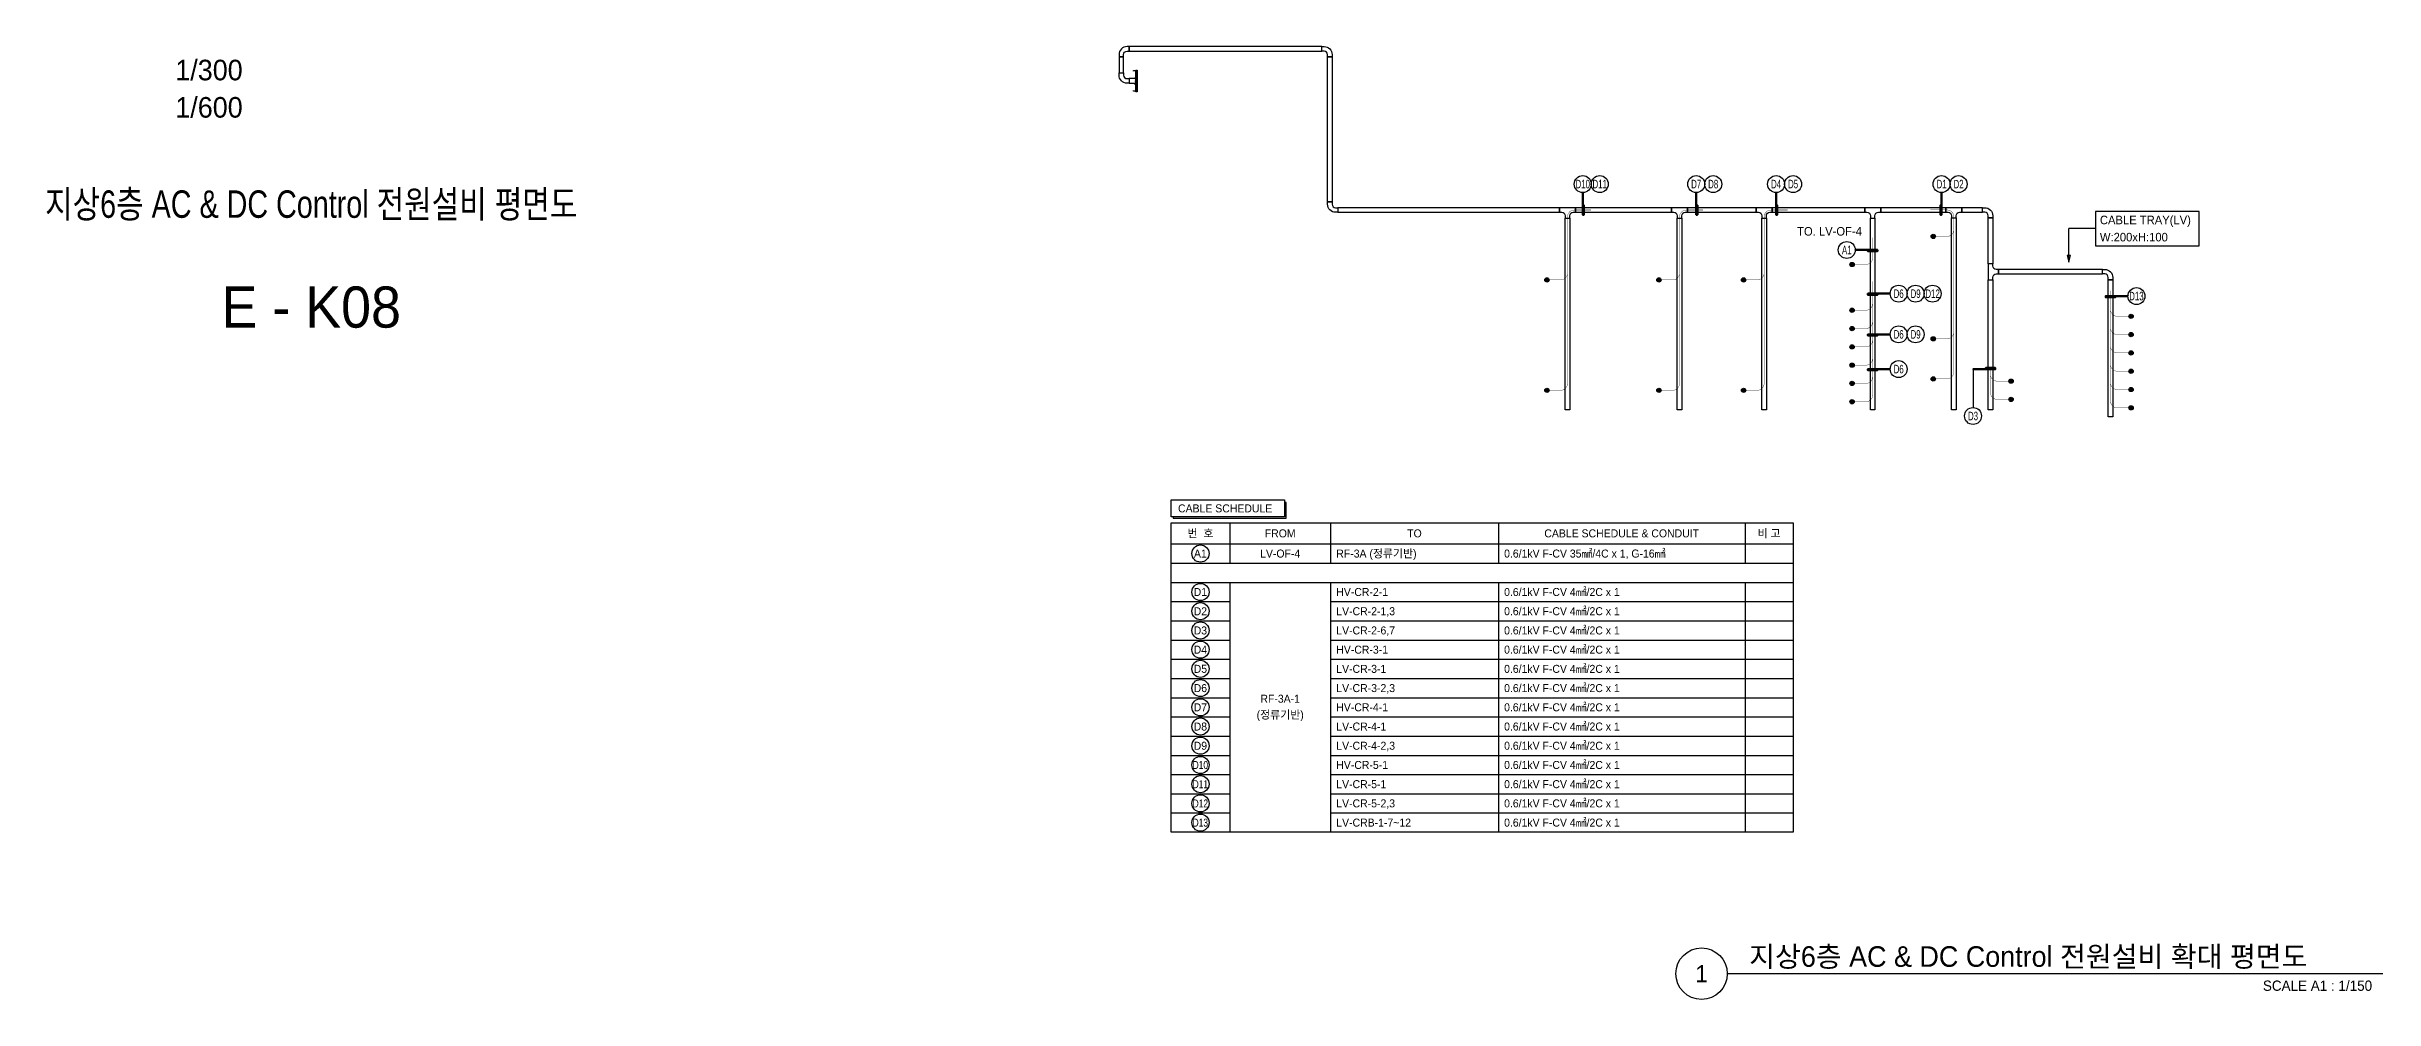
# Model space of a CAD drawing. Header units: millimetres. Extents: x 51585 to 374593, y 4425 to 1197630.
# Drawn here: x 221674 to 323495, y 1073625 to 1115275 of the extents above; entities that cross this region are included whole.
import ezdxf
from ezdxf.enums import TextEntityAlignment as Align

# ---------------------------------------------------------------- set-up
doc = ezdxf.new("R2010")
doc.units = ezdxf.units.MM
doc.header["$LTSCALE"] = 50
for name, color, linetype in [('-----26 Electrical Cable Tray_CONT', 3, 'Continuous'), ('-----29 Indicator', 1, 'Continuous'), ('-----30 Text', 2, 'Continuous'), ('-----41 Drawing Title', 2, 'Continuous'), ('-----42 Drawing Number', 2, 'Continuous'), ('-----43 Drawing Scale', 3, 'Continuous'), ('AC CONTROL CABLE', 4, 'Continuous'), ('DC CONTROL CABLE', 1, 'Continuous')]:
    doc.layers.add(name, color=color, linetype=linetype)
doc.styles.add('ELEC', font='')
doc.styles.add('X-PLAN$0$ELEC', font='malgun.ttf')
doc.styles.add('돋움', font='')
doc.styles.get('ELEC').set_extended_font_data('Dotum')
doc.styles.get('돋움').set_extended_font_data('Dotum')

msp = doc.modelspace()

# ---------------------------------------------------------------- hatches: boundary and pattern name
at = {"layer": 'AC CONTROL CABLE', "linetype": 'Continuous'}
h = msp.add_hatch(color=256, dxfattribs=at)
edge = h.paths.add_edge_path()
edge.add_arc((300649, 1105750), 93.6, 180, 540, ccw=False)
at = {"layer": 'DC CONTROL CABLE', "linetype": 'Continuous'}
h = msp.add_hatch(color=256, dxfattribs=at)
edge = h.paths.add_edge_path()
edge.add_arc((304199, 1106975), 93.6, 0, 360)
h = msp.add_hatch(color=256, dxfattribs=at)
edge = h.paths.add_edge_path()
edge.add_arc((287300, 1105075), 93.6, 0, 360)
h = msp.add_hatch(color=256, dxfattribs=at)
edge = h.paths.add_edge_path()
edge.add_arc((292200, 1105075), 93.6, 0, 360)
h = msp.add_hatch(color=256, dxfattribs=at)
edge = h.paths.add_edge_path()
edge.add_arc((295900, 1105075), 93.6, 0, 360)
h = msp.add_hatch(color=256, dxfattribs=at)
edge = h.paths.add_edge_path()
edge.add_arc((300649, 1103750), 93.6, 0, 360)
h = msp.add_hatch(color=256, dxfattribs=at)
edge = h.paths.add_edge_path()
edge.add_arc((300649, 1102950), 93.6, 0, 360)
h = msp.add_hatch(color=256, dxfattribs=at)
edge = h.paths.add_edge_path()
edge.add_arc((312850, 1103485), 93.6, 0, 360)
h = msp.add_hatch(color=256, dxfattribs=at)
edge = h.paths.add_edge_path()
edge.add_arc((312850, 1102685), 93.6, 0, 360)
h = msp.add_hatch(color=256, dxfattribs=at)
edge = h.paths.add_edge_path()
edge.add_arc((300649, 1102150), 93.6, 0, 360)
h = msp.add_hatch(color=256, dxfattribs=at)
edge = h.paths.add_edge_path()
edge.add_arc((304199, 1102500), 93.6, 0, 360)
h = msp.add_hatch(color=256, dxfattribs=at)
edge = h.paths.add_edge_path()
edge.add_arc((312850, 1101885), 93.6, 0, 360)
h = msp.add_hatch(color=256, dxfattribs=at)
edge = h.paths.add_edge_path()
edge.add_arc((300649, 1101350), 93.6, 0, 360)
h = msp.add_hatch(color=256, dxfattribs=at)
edge = h.paths.add_edge_path()
edge.add_arc((304199, 1100750), 93.6, 0, 360)
h = msp.add_hatch(color=256, dxfattribs=at)
edge = h.paths.add_edge_path()
edge.add_arc((307600, 1100650), 93.6, 0, 360)
h = msp.add_hatch(color=256, dxfattribs=at)
edge = h.paths.add_edge_path()
edge.add_arc((312850, 1101085), 93.6, 0, 360)
h = msp.add_hatch(color=256, dxfattribs=at)
edge = h.paths.add_edge_path()
edge.add_arc((287299, 1100250), 93.6, 0, 360)
h = msp.add_hatch(color=256, dxfattribs=at)
edge = h.paths.add_edge_path()
edge.add_arc((292199, 1100250), 93.6, 0, 360)
h = msp.add_hatch(color=256, dxfattribs=at)
edge = h.paths.add_edge_path()
edge.add_arc((295899, 1100250), 93.6, 0, 360)
h = msp.add_hatch(color=256, dxfattribs=at)
edge = h.paths.add_edge_path()
edge.add_arc((300649, 1100550), 93.6, 0, 360)
h = msp.add_hatch(color=256, dxfattribs=at)
edge = h.paths.add_edge_path()
edge.add_arc((300649, 1099750), 93.6, 0, 360)
h = msp.add_hatch(color=256, dxfattribs=at)
edge = h.paths.add_edge_path()
edge.add_arc((307600, 1099850), 93.6, 0, 360)
h = msp.add_hatch(color=256, dxfattribs=at)
edge = h.paths.add_edge_path()
edge.add_arc((312850, 1100285), 93.6, 0, 360)
h = msp.add_hatch(color=256, dxfattribs=at)
edge = h.paths.add_edge_path()
edge.add_arc((312850, 1099485), 93.6, 0, 360)

# ---------------------------------------------------------------- linework, layer by layer
at = {"layer": '-----26 Electrical Cable Tray_CONT', "elevation": 0}
for points in [[(268784, 1114925, -0.4142136), (268934, 1115075), (269034, 1115075), (269034, 1115275), (268934, 1115275, 0.4142136), (268584, 1114925), (268584, 1114825), (268784, 1114825)], [(277705, 1114925, 0.4142136), (277555, 1115075), (277455, 1115075), (277455, 1115275), (277555, 1115275, -0.4142136), (277905, 1114925), (277905, 1114825), (277705, 1114825)], [(268784, 1114025, 0.4142136), (268934, 1113875), (269034, 1113875), (269034, 1113675), (268934, 1113675, -0.4142136), (268584, 1114025), (268584, 1114125), (268784, 1114125)], [(277905, 1108382, 0.4142136), (278055, 1108232), (278155, 1108232), (278155, 1108032), (278055, 1108032, -0.4142136), (277705, 1108382), (277705, 1108482), (277905, 1108482)], [(288549, 1108032), (288549, 1108232), (287849, 1108232), (287849, 1108032), (287949, 1108032, -0.4142136), (288099, 1107882), (288099, 1107782), (288299, 1107782), (288299, 1107882, -0.4142136), (288449, 1108032)], [(293449, 1108032), (293449, 1108232), (292749, 1108232), (292749, 1108032), (292849, 1108032, -0.4142136), (292999, 1107882), (292999, 1107782), (293199, 1107782), (293199, 1107882, -0.4142136), (293349, 1108032)], [(297149, 1108032), (297149, 1108232), (296449, 1108232), (296449, 1108032), (296549, 1108032, -0.4142136), (296699, 1107882), (296699, 1107782), (296899, 1107782), (296899, 1107882, -0.4142136), (297049, 1108032)], [(301899, 1108032), (301899, 1108232), (301199, 1108232), (301199, 1108032), (301299, 1108032, -0.4142136), (301449, 1107882), (301449, 1107782), (301649, 1107782), (301649, 1107882, -0.4142136), (301799, 1108032)], [(305449, 1108033), (305449, 1108233), (304749, 1108233), (304749, 1108033), (304849, 1108033, -0.4142136), (304999, 1107883), (304999, 1107783), (305199, 1107783), (305199, 1107883, -0.4142136), (305349, 1108033)], [(306600, 1107883, 0.4142136), (306450, 1108033), (306350, 1108033), (306350, 1108233), (306450, 1108233, -0.4142136), (306800, 1107883), (306800, 1107783), (306600, 1107783)], [(306800, 1105785), (306600, 1105785), (306600, 1105085), (306800, 1105085), (306800, 1105185, -0.4142136), (306950, 1105335), (307050, 1105335), (307050, 1105535), (306950, 1105535, -0.4142136), (306800, 1105685)], [(311850, 1105185, 0.4142136), (311700, 1105335), (311600, 1105335), (311600, 1105535), (311700, 1105535, -0.4142136), (312050, 1105185), (312050, 1105085), (311850, 1105085)]]:
    msp.add_lwpolyline(points, format="xyb", close=True, dxfattribs=at)
for points in [[(277455, 1115075), (277455, 1115275), (269034, 1115275), (269034, 1115075)], [(268784, 1114825), (268584, 1114825), (268584, 1114125), (268784, 1114125)], [(277705, 1114825), (277905, 1114825), (277905, 1108482), (277705, 1108482)], [(269322, 1113675), (269322, 1113875), (269034, 1113875), (269034, 1113675)], [(287849, 1108032), (287849, 1108232), (278155, 1108232), (278155, 1108032)], [(292749, 1108032), (292749, 1108232), (288549, 1108232), (288549, 1108032)], [(296449, 1108032), (296449, 1108232), (293449, 1108232), (293449, 1108032)], [(301198, 1108032), (301198, 1108232), (297149, 1108232), (297149, 1108032)], [(304749, 1108032), (304749, 1108232), (301899, 1108232), (301899, 1108032)], [(306350, 1108033), (306350, 1108233), (305449, 1108233), (305449, 1108033)], [(288299, 1099402), (288099, 1099402), (288099, 1107782), (288299, 1107782)], [(293199, 1099402), (292999, 1099402), (292999, 1107782), (293199, 1107782)], [(296899, 1099402), (296699, 1099402), (296699, 1107782), (296899, 1107782)], [(301649, 1099402), (301449, 1099402), (301449, 1107782), (301649, 1107782)], [(305199, 1099403), (304999, 1099403), (304999, 1107783), (305199, 1107783)], [(306800, 1105785), (306600, 1105785), (306600, 1107783), (306800, 1107783)], [(306800, 1099403), (306600, 1099403), (306600, 1105085), (306800, 1105085)], [(311600, 1105335), (311600, 1105535), (307050, 1105535), (307050, 1105335)], [(312050, 1099085), (311850, 1099085), (311850, 1105085), (312050, 1105085)]]:
    msp.add_lwpolyline(points, close=True, dxfattribs=at)
at = {"layer": '-----29 Indicator', "color": 1}
for p, q in [((310132, 1105850), (310132, 1107321)), ((310207, 1106150), (310057, 1106150)), ((310057, 1106150), (310132, 1105850)), ((310132, 1105850), (310207, 1106150))]:
    msp.add_line(p, q, dxfattribs=at)
at = {"layer": '-----29 Indicator'}
for p, q in [((311299, 1107321), (310132, 1107321)), ((305937, 1101174), (305937, 1099499))]:
    msp.add_line(p, q, dxfattribs=at)
at = {"layer": '-----29 Indicator', "lineweight": 100, "elevation": 0}
for points in [[(288866, 1108895), (288866, 1108895), (288866, 1107924), (288919, 1107924), (288919, 1108339), (288830, 1108339)], [(293829, 1108895), (293829, 1108895), (293829, 1107924), (293883, 1107924), (293883, 1108339), (293794, 1108339)], [(297323, 1108895), (297323, 1108895), (297323, 1107924), (297376, 1107924), (297376, 1108339), (297287, 1108339)], [(304562, 1108895), (304562, 1108895), (304562, 1107924), (304508, 1107924), (304508, 1108339), (304597, 1108339)], [(300787, 1106384), (300787, 1106384), (301757, 1106384), (301757, 1106331), (301342, 1106331), (301342, 1106420)], [(302312, 1104475), (302312, 1104475), (301342, 1104475), (301342, 1104421), (301757, 1104421), (301757, 1104510)], [(312713, 1104369), (312713, 1104369), (311742, 1104369), (311742, 1104316), (312158, 1104316), (312158, 1104405)], [(302312, 1102697), (302312, 1102697), (301342, 1102697), (301342, 1102643), (301757, 1102643), (301757, 1102732)], [(302312, 1101178), (302312, 1101178), (301342, 1101178), (301342, 1101125), (301757, 1101125), (301757, 1101214)], [(305937, 1101174), (305937, 1101174), (306908, 1101174), (306908, 1101228), (306492, 1101228), (306492, 1101139)]]:
    msp.add_lwpolyline(points, dxfattribs=at)
at = {"layer": '-----29 Indicator', "color": 1, "elevation": 0}
msp.add_lwpolyline([(311299, 1108071), (311299, 1106571), (315836, 1106571), (315836, 1108071)], close=True, dxfattribs=at)
at = {"layer": '-----29 Indicator'}
for centre in [(288866, 1109266, 0), (289609, 1109266, 0), (293829, 1109266, 0), (294572, 1109266, 0), (297323, 1109266, 0), (298066, 1109266, 0), (304562, 1109266, 0), (305304, 1109266, 0), (300415, 1106384, 0), (302684, 1104475, 0), (303426, 1104475, 0), (304169, 1104475, 0), (313084, 1104369, 0), (302684, 1102697, 0), (303426, 1102697, 0), (302684, 1101178, 0), (305937, 1099128)]:
    msp.add_circle(centre, 371, dxfattribs=at)
at = {"layer": '-----41 Drawing Title', "color": 7}
msp.add_line((324236, 1074750), (295189, 1074750), dxfattribs=at)
msp.add_circle((294064, 1074750), 1125, dxfattribs=at)
at = {"color": 0, "elevation": 0}
for points in [[(269222, 1114200), (269222, 1114225), (269322, 1114225), (269322, 1113325), (269222, 1113325), (269222, 1113350)], [(269322, 1114250), (269372, 1114250), (269372, 1113300), (269322, 1113300), (269322, 1114250)]]:
    msp.add_lwpolyline(points, dxfattribs=at)
at = {"layer": 'AC CONTROL CABLE', "linetype": 'Continuous', "const_width": 15, "elevation": 0}
msp.add_lwpolyline([(300649, 1105750), (301249, 1105750, 0.4142136), (301549, 1106050), (301549, 1106919)], format="xyb", dxfattribs=at)
at = {"layer": 'AC CONTROL CABLE', "linetype": 'Continuous', "elevation": 0}
msp.add_lwpolyline([(301549, 1107369, 0, 202, 0), (301549, 1106919, 0, 0, 0), (301549, 1106325, 0, 0, 0)], format="xyseb", dxfattribs=at)
at = {"layer": 'AC CONTROL CABLE', "linetype": 'Continuous'}
msp.add_circle((300649, 1105750, 0), 93.8, dxfattribs=at)
at = {"layer": 'DC CONTROL CABLE', "linetype": 'Continuous', "const_width": 15, "elevation": 0}
for points in [[(287299, 1100250), (287899, 1100250, 0.4142136), (288199, 1100550), (288199, 1107832, -0.4142136), (288499, 1108132), (289232, 1108132)], [(292199, 1100250), (292799, 1100250, 0.4142136), (293099, 1100550), (293099, 1107832, -0.4142136), (293399, 1108132), (294132, 1108132)], [(295899, 1100250), (296499, 1100250, 0.4142136), (296799, 1100550), (296799, 1107832, -0.4142136), (297099, 1108132), (297832, 1108132)], [(304199, 1100750), (304799, 1100750, 0.4142136), (305099, 1101050), (305099, 1107833, 0.4142136), (304799, 1108133), (304067, 1108133)], [(304199, 1106975), (304799, 1106975, 0.4142136), (305099, 1107275), (305099, 1107275)], [(287300, 1105075), (287900, 1105075, 0.4142136), (288200, 1105375), (288200, 1105375)], [(292200, 1105075), (292800, 1105075, 0.4142136), (293100, 1105375), (293100, 1105375)], [(295900, 1105075), (296500, 1105075, 0.4142136), (296800, 1105375), (296800, 1105375)], [(300649, 1099750), (301249, 1099750, 0.4142136), (301549, 1100050), (301549, 1105018)], [(300649, 1103750), (301249, 1103750, 0.4142136), (301549, 1104050), (301549, 1104050)], [(312850, 1099485), (312250, 1099485, -0.4142136), (311950, 1099785), (311950, 1104608)], [(312850, 1103485), (312250, 1103485, -0.4142136), (311950, 1103785), (311950, 1103785)], [(300649, 1102950), (301249, 1102950, 0.4142136), (301549, 1103250), (301549, 1103250)], [(312850, 1102685), (312250, 1102685, -0.4142136), (311950, 1102985), (311950, 1102985)], [(300649, 1102150), (301249, 1102150, 0.4142136), (301549, 1102450), (301549, 1102450)], [(312850, 1101885), (312250, 1101885, -0.4142136), (311950, 1102185), (311950, 1102185)], [(300649, 1101350), (301249, 1101350, 0.4142136), (301549, 1101650), (301549, 1101650)], [(300649, 1100550), (301249, 1100550, 0.4142136), (301549, 1100850), (301549, 1100850)], [(307600, 1099850), (307000, 1099850, -0.4142136), (306700, 1100150), (306700, 1101265)], [(307600, 1100650), (307000, 1100650, -0.4142136), (306700, 1100950), (306700, 1100950)], [(312850, 1101085), (312250, 1101085, -0.4142136), (311950, 1101385), (311950, 1101385)], [(312850, 1100285), (312250, 1100285, -0.4142136), (311950, 1100585), (311950, 1100585)]]:
    msp.add_lwpolyline(points, format="xyb", dxfattribs=at)
at = {"layer": 'DC CONTROL CABLE', "linetype": 'Continuous', "elevation": 0}
for points in [[(289532, 1108132, 0, 135, 0), (289232, 1108132, 0, 0, 0), (289098, 1108132, 0, 0, 0)], [(294432, 1108132, 0, 135, 0), (294132, 1108132, 0, 0, 0), (293998, 1108132, 0, 0, 0)], [(298132, 1108132, 0, 135, 0), (297832, 1108132, 0, 0, 0), (297698, 1108132, 0, 0, 0)], [(303767, 1108133, 0, 135, 0), (304067, 1108133, 0, 0, 0), (304201, 1108133, 0, 0, 0)], [(301549, 1105318, 0, 135, 0), (301549, 1105018, 0, 0, 0), (301549, 1104883, 0, 0, 0)], [(311950, 1104908, 0, 135, 0), (311950, 1104608, 0, 0, 0), (311950, 1104474, 0, 0, 0)], [(306700, 1101565, 0, 135, 0), (306700, 1101265, 0, 0, 0), (306700, 1101131, 0, 0, 0)]]:
    msp.add_lwpolyline(points, format="xyseb", dxfattribs=at)
at = {"layer": 'DC CONTROL CABLE', "linetype": 'Continuous', "const_width": 15}
msp.add_lwpolyline([(304199, 1102500), (304799, 1102500, 0.4142136), (305099, 1102800), (305099, 1102800)], format="xyb", dxfattribs=at)
at = {"layer": 'DC CONTROL CABLE', "linetype": 'Continuous'}
for centre in [(304199, 1106975, 0), (287300, 1105075, 0), (292200, 1105075, 0), (295900, 1105075, 0), (300649, 1103750, 0), (300649, 1102950, 0), (312850, 1103485), (312850, 1102685), (300649, 1102150, 0), (304199, 1102500), (312850, 1101885, 0), (300649, 1101350, 0), (304199, 1100750), (307600, 1100650), (312850, 1101085, 0), (287299, 1100250, 0), (292199, 1100250, 0), (295899, 1100250, 0), (300649, 1100550, 0), (300649, 1099750, 0), (307600, 1099850), (312850, 1100285, 0), (312850, 1099485, 0)]:
    msp.add_circle(centre, 93.8, dxfattribs=at)

# ---------------------------------------------------------------- texts
at = {"layer": '-----26 Electrical Cable Tray_CONT', "style": 'ELEC'}
for s, p in [('CABLE TRAY(LV)', (311487, 1107696, 0)), ('W:200xH:100', (311487, 1106946, 0))]:
    msp.add_text(s, height=375, dxfattribs=at).set_placement(p, align=Align.MIDDLE_LEFT)
at = {"layer": '-----30 Text', "linetype": 'Continuous', "style": 'ELEC', "width": 0.7}
for s, p in [('D10', (288866, 1109266, 0)), ('D11', (289609, 1109266, 0)), ('D7', (293829, 1109266, 0)), ('D8', (294572, 1109266, 0)), ('D4', (297323, 1109266, 0)), ('D5', (298066, 1109266, 0)), ('D1', (304562, 1109266, 0)), ('D2', (305304, 1109266, 0)), ('A1', (300415, 1106384, 0)), ('D6', (302684, 1104475, 0)), ('D9', (303426, 1104475, 0)), ('D12', (304169, 1104475, 0)), ('D13', (313084, 1104369, 0)), ('D6', (302684, 1102697, 0)), ('D9', (303426, 1102697, 0)), ('D6', (302684, 1101178, 0)), ('D3', (305937, 1099128))]:
    msp.add_text(s, height=375, dxfattribs=at).set_placement(p, align=Align.MIDDLE)
at = {"layer": '-----30 Text', "style": '돋움'}
msp.add_text('TO. LV-OF-4', height=375, dxfattribs=at).set_placement((299660, 1107200, 0), align=Align.MIDDLE)
at = {"layer": '-----41 Drawing Title', "style": 'ELEC', "width": 0.8}
msp.add_text('지상6층 AC & DC Control 전원설비 평면도', height=1200, dxfattribs=at).set_placement((233250, 1108390), align=Align.MIDDLE_CENTER)
at = {"layer": '-----41 Drawing Title', "color": 2, "style": 'ELEC'}
msp.add_text('지상6층 AC & DC Control 전원설비 확대 평면도', height=900, dxfattribs=at).set_placement((296148, 1075050))
at = {"layer": '-----41 Drawing Title', "color": 7, "style": 'ELEC'}
msp.add_text('1', height=750, dxfattribs=at).set_placement((294064, 1074750), align=Align.MIDDLE)
at = {"layer": '-----41 Drawing Title', "style": 'ELEC'}
msp.add_text('SCALE A1 : 1/150', height=450, dxfattribs=at).set_placement((323394, 1074000), align=Align.RIGHT)
at = {"layer": '-----42 Drawing Number', "style": 'ELEC'}
msp.add_text('E - K08', height=1800, dxfattribs=at).set_placement((233250, 1103890), align=Align.MIDDLE_CENTER)
at = {"layer": '-----43 Drawing Scale', "style": 'ELEC'}
for s, p in [('1/300', (228779, 1114250)), ('1/600', (228779, 1112620))]:
    msp.add_text(s, height=900, dxfattribs=at).set_placement(p, align=Align.MIDDLE_CENTER)
at = {"color": 0, "style": 'X-PLAN$0$ELEC', "width": 0.7}
msp.add_text('LV 트레이 건물용', height=50, rotation=90, dxfattribs=at).set_placement((269268, 1113775), align=Align.MIDDLE_CENTER)

# ---------------------------------------------------------------- wipeouts: each hides what was drawn before it
msp.add_wipeout([(298077, 1080934), (270860, 1080934), (270860, 1094459), (298077, 1094459)]).dxf.layer = '-----29 Indicator'

# ---------------------------------------------------------------- next in the draw order: linework, layer by layer
at = {"layer": '-----29 Indicator'}
for points in [[(270859, 1095456), (275819, 1095456), (275819, 1094721), (270859, 1094721)], [(298077, 1080934), (270860, 1080934), (270860, 1094459), (298077, 1094459)]]:
    msp.add_lwpolyline(points, close=True, dxfattribs=at)
for points in [[(270957, 1094721), (270957, 1094658), (275889, 1094658), (275889, 1095344), (275819, 1095344)], [(273430, 1094459), (273430, 1092694)], [(277836, 1094459), (277836, 1092694)], [(285177, 1094459), (285177, 1092694)], [(295964, 1094459), (295964, 1092694)], [(270860, 1093534), (298077, 1093534)], [(270860, 1092694), (298077, 1092694)], [(270860, 1091854), (298077, 1091854)], [(273430, 1091854), (273430, 1080934)], [(277836, 1091854), (277836, 1080934)], [(285177, 1091854), (285177, 1080934)], [(295964, 1091854), (295964, 1080934)], [(270860, 1091014), (273430, 1091014)], [(277836, 1091014), (298077, 1091014)], [(270860, 1090174), (273430, 1090174)], [(277836, 1090174), (298077, 1090174)], [(270860, 1089334), (273430, 1089334)], [(270860, 1088494), (273430, 1088494)], [(277836, 1089334), (298077, 1089334)], [(277836, 1088494), (298077, 1088494)], [(270860, 1087654), (273430, 1087654)], [(277836, 1087654), (298077, 1087654)], [(270860, 1086814), (273430, 1086814)], [(277836, 1086814), (298077, 1086814)], [(270860, 1085974), (273430, 1085974)], [(277836, 1085974), (298077, 1085974)], [(270860, 1085134), (273430, 1085134)], [(277836, 1085134), (298077, 1085134)], [(270860, 1084294), (273430, 1084294)], [(270860, 1083454), (273430, 1083454)], [(277836, 1084294), (298077, 1084294)], [(277836, 1083454), (298077, 1083454)], [(270860, 1082614), (273430, 1082614)], [(277836, 1082614), (298077, 1082614)], [(270860, 1081774), (273430, 1081774)], [(277836, 1081774), (298077, 1081774)]]:
    msp.add_lwpolyline(points, dxfattribs=at)
for centre in [(272145, 1093114), (272145, 1091434), (272145, 1090594), (272145, 1089754), (272145, 1088914), (272145, 1088074), (272145, 1087234), (272145, 1086394), (272145, 1085554), (272145, 1084714), (272145, 1083874), (272145, 1083034), (272145, 1082194), (272145, 1081354)]:
    msp.add_circle(centre, 375, dxfattribs=at)

# ---------------------------------------------------------------- next in the draw order: texts
at = {"layer": '-----30 Text', "style": '돋움'}
msp.add_text('CABLE SCHEDULE', height=350, dxfattribs=at).set_placement((271165, 1094914))
for s, p in [('번  호', (272145, 1093997)), ('FROM', (275633, 1093997)), ('TO', (281506, 1093997)), ('CABLE SCHEDULE & CONDUIT', (290570, 1093997)), ('비 고', (297020, 1093997)), ('LV-OF-4', (275633, 1093114)), ('RF-3A-1', (275633, 1086769)), ('(정류기반)', (275633, 1086069))]:
    msp.add_text(s, height=350, dxfattribs=at).set_placement(p, align=Align.MIDDLE_CENTER)
for s, p in [('A1', (272141, 1093113)), ('D1', (272141, 1091433)), ('D2', (272141, 1090593)), ('D3', (272141, 1089753)), ('D4', (272141, 1088913)), ('D5', (272141, 1088073)), ('D6', (272141, 1087233)), ('D7', (272141, 1086393)), ('D8', (272141, 1085553)), ('D9', (272141, 1084713))]:
    msp.add_text(s, height=350, dxfattribs=at).set_placement(p, align=Align.MIDDLE)
for s, p in [('RF-3A (정류기반)', (278086, 1093114)), ('0.6/1kV F-CV 35㎟/4C x 1, G-16㎟', (285427, 1093114)), ('HV-CR-2-1', (278086, 1091434)), ('0.6/1kV F-CV 4㎟/2C x 1', (285427, 1091434)), ('LV-CR-2-1,3', (278086, 1090594)), ('0.6/1kV F-CV 4㎟/2C x 1', (285427, 1090594)), ('LV-CR-2-6,7', (278086, 1089754)), ('0.6/1kV F-CV 4㎟/2C x 1', (285427, 1089754)), ('HV-CR-3-1', (278086, 1088914)), ('0.6/1kV F-CV 4㎟/2C x 1', (285427, 1088914)), ('LV-CR-3-1', (278086, 1088074)), ('0.6/1kV F-CV 4㎟/2C x 1', (285427, 1088074)), ('0.6/1kV F-CV 4㎟/2C x 1', (285427, 1087234)), ('LV-CR-3-2,3', (278086, 1087234)), ('HV-CR-4-1', (278086, 1086394)), ('0.6/1kV F-CV 4㎟/2C x 1', (285427, 1086394)), ('LV-CR-4-1', (278086, 1085554)), ('0.6/1kV F-CV 4㎟/2C x 1', (285427, 1085554)), ('LV-CR-4-2,3', (278086, 1084714)), ('0.6/1kV F-CV 4㎟/2C x 1', (285427, 1084714)), ('HV-CR-5-1', (278086, 1083874)), ('0.6/1kV F-CV 4㎟/2C x 1', (285427, 1083874)), ('LV-CR-5-1', (278086, 1083034)), ('LV-CR-5-2,3', (278086, 1082194)), ('0.6/1kV F-CV 4㎟/2C x 1', (285427, 1083034)), ('0.6/1kV F-CV 4㎟/2C x 1', (285427, 1082194)), ('LV-CRB-1-7~12', (278086, 1081354)), ('0.6/1kV F-CV 4㎟/2C x 1', (285427, 1081354))]:
    msp.add_text(s, height=350, dxfattribs=at).set_placement(p, align=Align.MIDDLE_LEFT)
at = {"layer": '-----30 Text', "style": '돋움', "width": 0.8}
for s, p in [('D10', (272141, 1083873)), ('D11', (272141, 1083033)), ('D12', (272141, 1082193)), ('D13', (272141, 1081353))]:
    msp.add_text(s, height=350, dxfattribs=at).set_placement(p, align=Align.MIDDLE)

doc.saveas('drawing.dxf')
